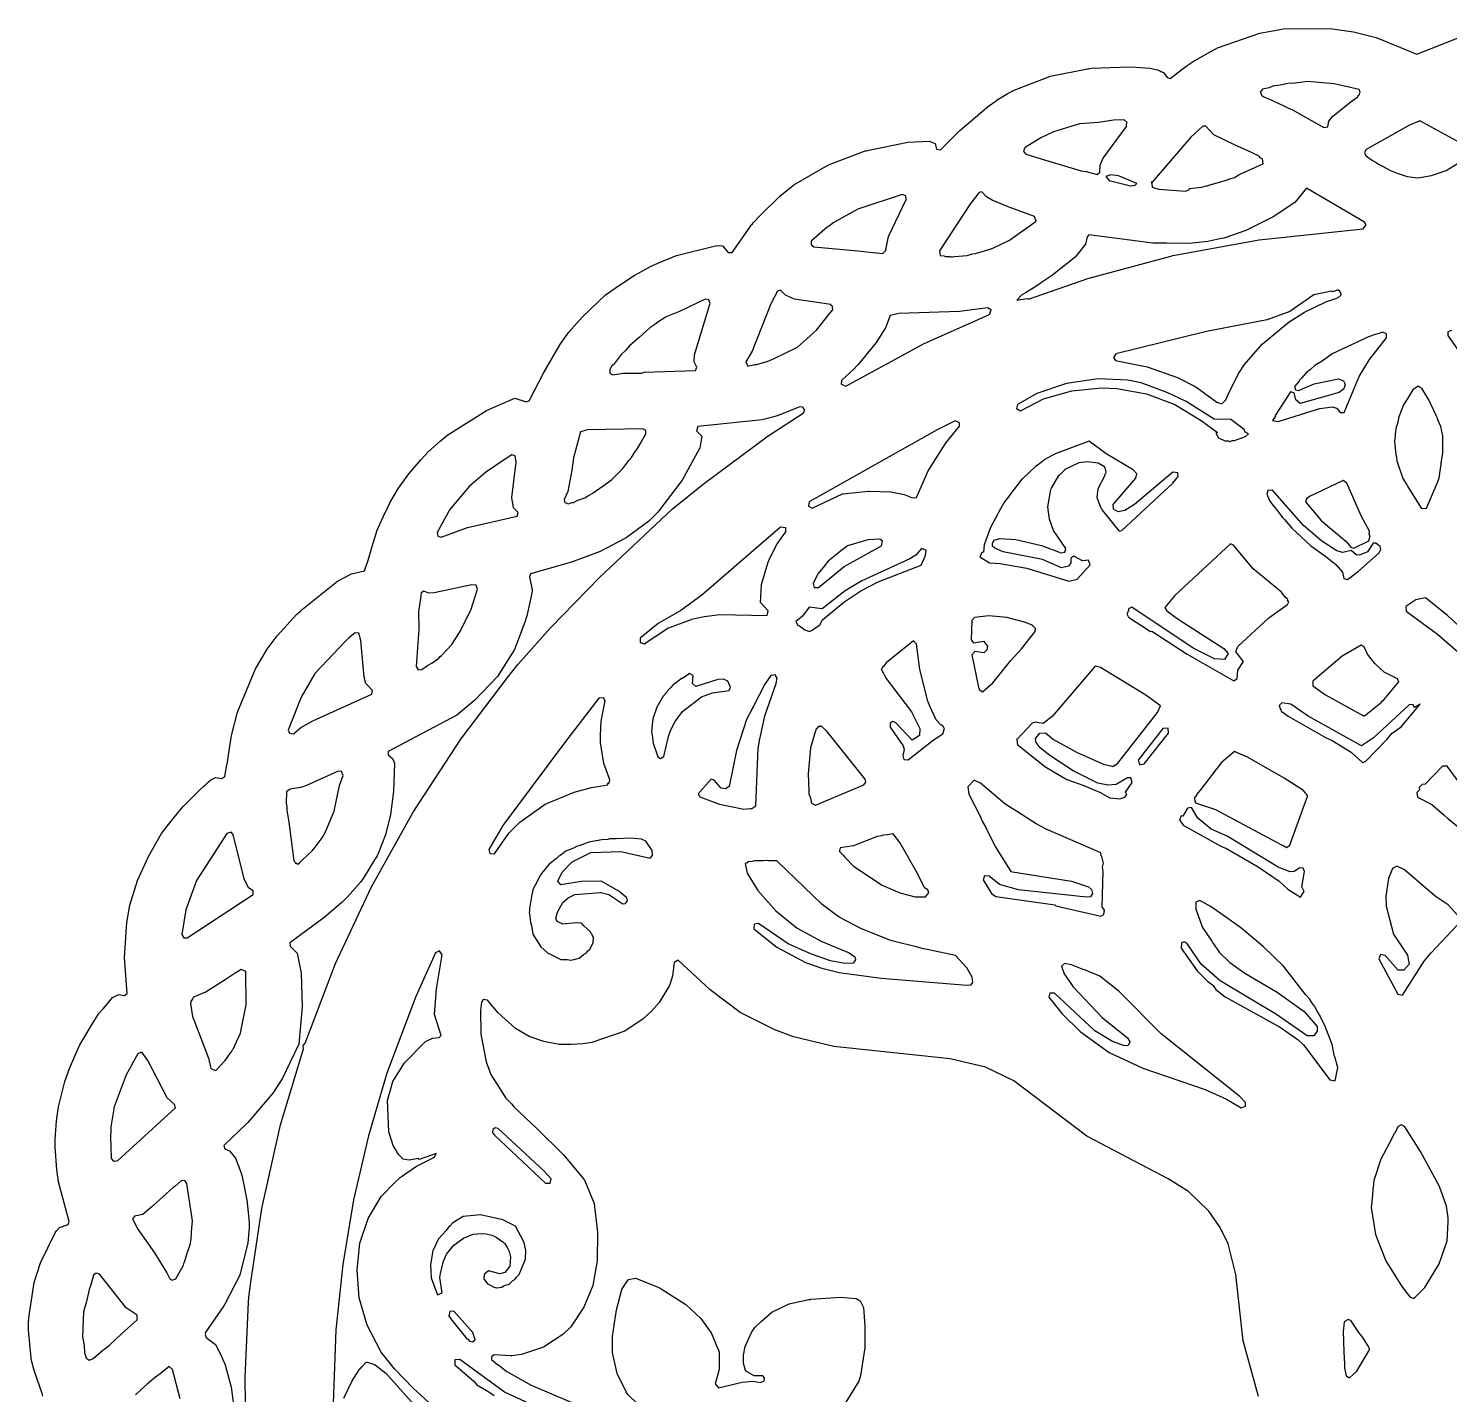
# Model space of a CAD drawing. Header units: millimetres. Extents: x 0 to 300, y 0 to 299.
# Drawn here: x 0.2 to 153.5, y 151.2 to 298.6 of the extents above; entities that cross this region are included whole.
import ezdxf

# ---------------------------------------------------------------- set-up
doc = ezdxf.new("R2010")
doc.units = ezdxf.units.MM
doc.layers.add('CUT', color=7, linetype='CONTINUOUS')

msp = doc.modelspace()

# ---------------------------------------------------------------- linework, layer by layer
at = {"layer": 'CUT'}
for points in [[(1.7195, 151.0506), (1.6188, 151.3221), (0.7783, 153.8035), (0.4612, 155.0435), (0.4429, 155.1746), (0.1652, 158.1714), (0.1523, 158.9682), (0.1722, 159.1555), (0.173, 159.1636), (0.1818, 159.2467), (0.2081, 159.494), (0.7866, 163.2987), (1.4714, 165.4168), (3.0428, 168.6766), (3.1845, 168.8739), (3.5114, 169.248), (4.4519, 169.5455), (4.5327, 169.8692), (3.3937, 174.1477), (3.2256, 175.4925), (3.0529, 177.8704), (3.0539, 178.7482), (3.1988, 180.7635), (3.3845, 182.2659), (4.0652, 184.9927), (4.578, 186.4102), (5.0498, 187.4835), (5.1253, 187.6553), (5.2318, 187.8977), (5.6681, 188.8904), (5.6954, 188.9436), (7.1258, 191.3588), (7.7617, 192.3127), (8.1362, 192.7549), (8.2099, 192.842), (8.4195, 193.0895), (8.9318, 193.6946), (9.2343, 194.0431), (9.895, 194.3666), (10.5047, 194.2621), (10.8071, 194.4751), (10.5029, 198.381), (10.7674, 202.1455), (11.1059, 204.0306), (11.9322, 206.6833), (13.0905, 209.2693), (14.5004, 211.7291), (15.1096, 212.5397), (15.711, 213.2726), (16.3043, 213.9958), (16.4994, 214.2336), (16.8571, 214.6696), (18.6547, 216.4658), (19.0743, 216.8419), (19.2262, 216.978), (19.5546, 217.2724), (19.8292, 217.5186), (20.3258, 217.7865), (21.0382, 217.6779), (21.3455, 217.8912), (21.5491, 219.1428), (21.5814, 219.2439), (21.837, 220.9123), (22.067, 222.3256), (22.7055, 224.8285), (24.6408, 229.5271), (25.8999, 231.6257), (26.991, 233.0758), (29.1257, 235.3941), (29.2327, 235.4966), (29.3286, 235.5883), (29.4975, 235.7501), (29.5515, 235.8018), (33.504, 238.9615), (34.9939, 239.7652), (36.4133, 240.0824), (36.6179, 240.736), (36.7314, 240.9756), (37.2026, 242.6036), (37.792, 244.4862), (38.0721, 245.1311), (38.691, 246.4449), (38.8526, 246.7878), (39.001, 247.1028), (39.1454, 247.4094), (40.0766, 249.0057), (41.209, 250.5569), (42.5197, 252.0859), (43.3061, 252.9431), (44.588, 254.0817), (45.4128, 254.7751), (49.5672, 257.3836), (50.7971, 257.9367), (52.6214, 258.6979), (53.8537, 258.3258), (54.1787, 258.4137), (55.7507, 261.4954), (57.5626, 264.5655), (58.1635, 265.4307), (58.183, 265.4559), (58.2013, 265.4795), (58.2065, 265.4861), (58.4663, 265.8211), (59.8946, 267.4531), (61.6179, 269.1121), (62.4292, 269.8537), (64.0184, 270.9925), (65.4962, 271.9434), (67.2581, 272.9292), (68.0625, 273.2736), (70.0819, 274.1133), (74.2763, 275.1566), (74.6887, 275.1834), (75.0479, 275.145), (75.669, 274.4266), (76.1006, 274.4142), (78.0167, 277.194), (78.1044, 277.3075), (78.1815, 277.4071), (78.2264, 277.4652), (78.3407, 277.613), (79.1454, 278.4688), (81.2095, 280.5117), (82.7495, 281.7374), (86.4604, 283.8954), (90.2674, 285.34), (90.4524, 285.3848), (90.4909, 285.3941), (90.5627, 285.4115), (90.8406, 285.4787), (95.0292, 286.3276), (97.3577, 286.4381), (97.3587, 286.4377), (97.3616, 286.4365), (97.4354, 286.4052), (97.977, 286.176), (98.1182, 285.5653), (98.5514, 285.4896), (100.6451, 287.5797), (103.7836, 290.2592), (103.9464, 290.3735), (104.3383, 290.6485), (104.4606, 290.7344), (104.7925, 290.9674), (105.8197, 291.5738), (106.3103, 291.8284), (106.324, 291.8355), (106.3687, 291.8586), (106.6835, 292.022), (110.441, 293.4607), (114.4232, 294.2405), (114.5055, 294.2542), (114.5341, 294.259), (114.6388, 294.2765), (114.8493, 294.3115), (118.9599, 294.463), (119.6751, 294.4296), (121.1575, 294.3148), (121.9657, 294.1399), (122.2293, 294.0234), (122.3447, 293.9724), (122.4185, 293.9397), (122.5338, 293.8888), (122.6273, 293.8353), (123.0079, 293.293), (123.3262, 293.2202), (125.0707, 294.519), (125.915, 295.0986), (128.4334, 296.5069), (133.0282, 298.1092), (135.5756, 298.5445), (140.6227, 298.6049), (143.1251, 298.2411), (145.5795, 297.6189), (149.9403, 295.8189), (154.5807, 297.655)], [(155.8141, 285.5974), (150.2905, 288.6232), (150.2538, 288.6086), (150.2466, 288.6124), (150.2039, 288.5887), (149.1518, 288.1694), (144.5054, 285.5527), (144.2947, 285.2173), (144.4253, 284.915), (144.4637, 284.8863), (144.4763, 284.8475), (144.8231, 284.6177), (145.2346, 284.3103), (145.5666, 284.1253), (145.8289, 283.9516), (146.2492, 283.7449), (147.1141, 283.2629), (147.5516, 283.1044), (147.7278, 283.0178), (147.9396, 282.9639), (148.9025, 282.6152), (150.0587, 282.4937), (151.5341, 282.7245), (153.131, 283.2842), (155.8713, 284.9724)], [(153.7139, 266.0286), (153.3081, 265.8647), (153.2898, 265.46), (155.958, 261.6703)], [(23.6987, 141.8024), (23.5476, 153.0484), (23.9034, 161.1856), (23.9408, 161.7061), (24.1384, 163.3534), (25.3324, 171.3029), (27.3601, 180.3261), (29.8467, 188.5245), (29.7843, 188.8726), (30.0262, 189.1153), (33.2746, 197.7051), (37.1682, 205.9753), (41.6478, 214.0584), (46.8106, 221.9245), (51.971, 228.7408), (53.0026, 230.0198), (56.4682, 233.9416), (61.763, 239.3572), (69.6472, 246.7628), (72.9531, 249.4447), (79.9751, 254.6655), (83.7621, 257.0926), (83.91, 257.4257), (83.7181, 257.7356), (83.389, 257.7661), (80.9503, 256.8079), (80.4478, 256.6727), (80.0218, 256.558), (79.7381, 256.4817), (79.3157, 256.368), (72.3689, 255.6601), (72.2464, 255.2066), (72.8191, 254.626), (72.5844, 253.3261), (72.5718, 253.2982), (72.5706, 253.2956), (72.5693, 253.2927), (72.5596, 253.2714), (70.6936, 249.8743), (68.064, 246.4248), (67.1104, 245.4415), (64.6364, 243.6339), (61.8537, 242.1626), (58.744, 241.0023), (54.3377, 239.7645), (54.2201, 239.4554), (54.5162, 238.018), (54.4686, 237.6695), (53.9806, 235.3699), (53.9806, 235.3698), (53.9799, 235.3675), (53.9684, 235.3315), (53.7165, 234.5379), (52.5976, 231.6031), (50.7582, 228.6959), (48.3048, 226.1213), (46.3852, 224.5134), (38.9692, 220.5991), (38.9812, 220.226), (39.4275, 219.8395), (39.6568, 219.3235), (39.5352, 216.2732), (39.2245, 213.8099), (38.6718, 211.6107), (37.9022, 209.5892), (37.7661, 209.3387), (37.5084, 208.9161), (36.9864, 208.0604), (36.6312, 207.4782), (36.2793, 206.9012), (35.9818, 206.5), (34.6039, 204.949), (33.9818, 204.3016), (32.0356, 202.633), (28.3508, 199.9378), (28.4098, 199.5816), (29.1578, 198.8197), (29.5888, 196.6668), (29.6808, 193.0338), (29.3459, 189.0061), (27.5141, 185.2745), (26.5168, 183.7172), (24.0287, 180.81), (23.8131, 180.5777), (23.7141, 180.4711), (23.6731, 180.4269), (23.6465, 180.3984), (21.2539, 178.072), (21.34, 177.7132), (21.8495, 177.5045), (22.48, 176.7177), (23.0596, 175.2037), (23.2064, 174.7252), (23.7187, 172.2002), (23.7371, 172.0119), (23.7444, 171.937), (23.7823, 171.5508), (23.9531, 169.8066), (23.9624, 169.5306), (23.9528, 169.214), (23.8408, 167.6004), (22.9773, 164.1085), (21.3771, 161.0276), (21.2241, 160.7879), (19.2326, 157.8901), (19.2749, 157.7345), (19.2182, 157.6458), (19.3323, 157.375), (20.3245, 156.626), (20.8834, 155.5626), (21.3819, 154.431), (22.0302, 152.0258), (22.2674, 150.1045)], [(158.2564, 230.7088), (153.2692, 235.2728), (150.8945, 237.1812), (149.8634, 236.9668), (148.7633, 236.2506), (148.7958, 235.7216), (152.1865, 233.2602), (156.7898, 229.2627)], [(154.3554, 202.9304), (153.3391, 204.0626), (151.9493, 204.9738), (148.6188, 207.8262), (147.7969, 208.2341), (147.3184, 207.9538), (146.9012, 206.9078), (146.6118, 204.9707), (146.6441, 203.8901), (147.4578, 200.8951), (148.9508, 198.629), (149.1382, 197.6654), (148.5568, 197.0024), (147.9301, 196.9887), (146.5508, 198.6006), (146.0331, 198.7023), (145.8722, 198.2305), (147.9129, 194.4204), (148.396, 194.2905), (150.7312, 197.9701), (151.4541, 198.8242), (154.3199, 201.8409)], [(43.7012, 150.0427), (41.6595, 151.9008), (39.6457, 153.9767), (38.2258, 155.7887), (36.7031, 158.7146), (35.855, 161.6579), (35.6097, 164.6305), (35.9254, 167.5452), (36.8075, 170.2163), (38.2018, 172.5842), (39.6742, 174.0869), (40.2662, 174.615), (40.3438, 174.6843), (40.4046, 174.7386), (40.5031, 174.8264), (42.0324, 175.8623), (43.9511, 176.8106), (44.1324, 177.2338), (42.3169, 176.569), (42.2558, 176.672), (41.2216, 176.5099), (40.5852, 176.6274), (40.1225, 177.0774), (39.4912, 178.0989), (39.0254, 179.5764), (38.9042, 182.9511), (39.4872, 184.9731), (40.7423, 187.0185), (42.9966, 189.3028), (43.7454, 189.6792), (44.4728, 189.7499), (44.6794, 189.9706), (43.9829, 192.2051), (44.1672, 194.9835), (44.7965, 198.6714), (44.5006, 199.0979), (44.0578, 198.8874), (41.9399, 194.1765), (38.8345, 185.886), (36.8419, 179.1262), (35.242, 172.2162), (34.0644, 165.2458), (33.3093, 158.2146), (33.0125, 149.2606)], [(132.862, 151.0151), (131.2273, 157.0155), (130.4108, 164.1806), (129.5984, 167.4741), (128.7252, 169.2493), (127.5004, 171.0161), (125.3089, 173.1244), (123.1334, 174.4851), (114.3433, 179.0765), (106.4921, 185.0544), (103.4231, 186.5201), (99.6184, 187.427), (87.063, 188.7545), (82.6878, 189.826), (80.6758, 190.5591), (76.958, 192.4517), (73.6933, 194.8699), (70.251, 198.0832), (69.8144, 197.8344), (69.639, 196.3523), (69.3137, 195.3559), (68.1942, 193.51), (67.3935, 192.5807), (66.4993, 191.7513), (64.5113, 190.4083), (60.9505, 189.1804), (59.9608, 189.0605), (58.7082, 188.9755), (57.4125, 188.9962), (55.747, 189.3045), (54.1979, 189.8503), (52.6954, 190.7136), (50.8228, 192.405), (49.6774, 193.7617), (49.2211, 193.8288), (49.0219, 193.5646), (48.9379, 192.6779), (48.9696, 190.1104), (49.5273, 187.1135), (50.0378, 185.7572), (51.6594, 183.1809), (52.2724, 182.5801), (52.5522, 182.2301), (54.96, 179.9454), (57.9247, 177.039), (60.0498, 174.4775), (60.0533, 174.4719), (60.063, 174.4564), (60.0786, 174.4317), (60.1779, 174.274), (61.2045, 171.811), (61.5432, 168.7075), (61.5131, 165.6257), (61.0575, 162.9939), (60.0869, 160.6414), (58.6687, 158.5288), (57.8205, 157.6803), (55.7443, 156.326), (53.366, 155.5305), (52.3116, 155.3948), (52.3014, 155.3939), (52.2903, 155.3929), (52.2701, 155.3911), (52.1621, 155.3813), (50.4022, 155.499), (50.1291, 155.2985), (50.1022, 154.9964), (50.5151, 154.6792), (50.5381, 154.603), (50.8977, 154.3852), (51.7848, 153.7036), (54.4038, 152.2456), (60.4577, 149.6416)], [(65.9037, 150.1631), (64.8114, 151.2174), (64.6427, 151.5024), (63.6757, 153.4906), (63.1812, 155.7681), (63.1805, 157.4605), (63.6073, 160.3522), (64.1669, 162.5431), (64.4588, 163.0175), (64.8847, 163.6165), (65.6592, 163.7703), (68.0999, 162.7968), (68.4203, 162.6216), (71.0902, 160.9354), (72.7149, 159.4055), (73.8079, 157.8703), (74.2124, 156.9264), (74.3361, 156.6377), (74.433, 156.4115), (74.6034, 156.014), (74.6829, 155.8059), (74.6903, 153.925), (74.262, 152.3577), (74.6254, 151.9489), (77.1621, 152.5607), (78.3649, 152.6693), (79.1355, 152.5043), (79.5444, 152.6897), (79.5908, 153.0187), (79.4014, 153.2478), (78.4441, 153.2244), (77.707, 153.6541), (77.5336, 153.7846), (77.5154, 153.8226), (77.3232, 154.6115), (77.293, 155.4725), (77.4963, 156.4107), (78.2156, 157.989), (78.5459, 158.4357), (79.2114, 159.0968), (80.3731, 160.0996), (82.225, 160.9967), (82.6991, 161.1202), (84.3434, 161.4629), (84.4719, 161.4784), (84.5056, 161.4824), (84.5268, 161.4849), (84.5654, 161.4896), (87.8024, 161.7241), (89.4696, 161.5858), (89.882, 161.3436), (90.2596, 160.6065), (90.4099, 158.6422), (90.4089, 156.2641), (89.9376, 153.2776), (89.7527, 152.6482), (88.351, 150.4005)], [(60.4302, 147.3848), (51.5074, 151.4704), (46.688, 155.0128), (46.1717, 154.9546), (46.1713, 154.4351), (47.9898, 152.8452), (48.1914, 152.6992), (48.546, 152.2641), (49.8269, 151.5149), (50.3935, 151.1046)], [(16.5315, 150.7429), (15.7055, 153.9343), (15.3328, 154.2258), (14.3731, 153.4683), (13.876, 153.0918), (13.6939, 152.9322), (12.9485, 152.3438), (12.2547, 151.6706), (11.6949, 151.1799)], [(34.1673, 150.8271), (35.0866, 152.7042), (35.8369, 153.8817), (35.8484, 153.8946), (35.8576, 153.905), (35.9143, 153.9684), (36.1554, 154.2384), (36.5923, 154.6926), (36.6972, 154.7271), (37.3893, 154.4785), (37.441, 154.4599), (37.5023, 154.4379), (37.5517, 154.4201), (38.7233, 153.5265), (41.7882, 150.0983)]]:
    msp.add_lwpolyline(points, dxfattribs=at)
for points in [[(143.6418, 291.3566), (143.7352, 291.4322), (143.853, 291.7395), (143.7253, 292.0037), (141.0288, 292.6276), (138.1552, 292.8619), (136.8441, 292.6864), (136.0446, 292.656), (135.1971, 292.466), (134.4181, 292.3618), (134.0387, 292.2064), (133.295, 292.0398), (133.065, 291.7184), (133.266, 291.3414), (133.2737, 291.3379), (133.2804, 291.3085), (134.3023, 290.8603), (135.0766, 290.5009), (135.6206, 290.2483), (136.0542, 290.047), (136.5467, 289.8184), (139.9181, 287.933), (140.3514, 287.9943), (140.4724, 288.5816), (140.8756, 289.1168), (142.8695, 290.7313), (143.5795, 291.2367)], [(113.5585, 288.3272), (110.7404, 287.4464), (109.3911, 286.7896), (107.7093, 285.7474), (107.7017, 285.7257), (107.6375, 285.6898), (107.512, 285.3432), (107.7666, 285.0322), (110.7157, 284.1485), (110.8191, 284.1158), (110.8757, 284.1005), (113.7362, 283.2433), (114.2862, 283.1802), (115.4663, 282.8617), (115.7515, 283.1015), (115.7832, 283.8356), (116.1161, 284.6056), (118.6269, 288.0273), (118.6399, 288.3192), (118.696, 288.4465), (118.3714, 288.741), (117.2339, 288.6923), (115.6274, 288.4583)], [(121.3646, 281.9198), (121.3846, 281.4626), (122.1229, 281.2558), (122.5975, 281.2392), (122.6391, 281.2242), (124.997, 281.0428), (125.4202, 281.2242), (125.4202, 281.3373), (126.7223, 281.4633), (127.2736, 281.6208), (127.374, 281.6354), (127.5011, 281.6858), (129.4139, 282.232), (129.6361, 282.3311), (130.2872, 282.524), (130.8453, 282.8704), (133.3926, 284.0066), (133.2977, 284.5497), (133.0707, 284.6612), (132.9566, 284.8056), (131.5813, 285.4812), (130.3434, 286.0004), (128.0687, 287.1173), (127.191, 288.0614), (126.8619, 288.0512), (125.5904, 286.8698), (121.3968, 282.0277), (121.309, 282.0101)], [(116.4118, 282.6147), (116.7443, 282.1915), (119.072, 281.6172), (119.5557, 281.6776), (119.737, 281.8892), (117.7721, 282.7054), (116.9559, 282.7961)], [(86.3467, 277.1698), (84.6202, 275.6405), (84.6053, 275.2736), (84.9018, 275.057), (89.6525, 274.5951), (91.5838, 274.3928), (91.6611, 274.3998), (92.3481, 274.333), (92.6832, 274.6756), (92.676, 274.7265), (92.6796, 274.7311), (92.9455, 276.146), (94.8695, 280.1413), (94.8108, 280.5379), (94.4335, 280.6733), (89.6585, 279.1152), (86.9833, 277.6242), (86.7037, 277.3805)], [(98.9948, 274.0523), (99.0155, 274.0064), (99.5715, 273.9813), (99.684, 273.9674), (99.7519, 273.9731), (99.8527, 273.9686), (100.0725, 274.0001), (101.4327, 274.1144), (102.0286, 274.2806), (102.3299, 274.3238), (103.927, 274.7944), (103.9804, 274.8246), (104.2036, 274.8868), (106.0068, 275.7588), (108.8912, 277.7993), (108.7218, 278.3297), (105.8658, 279.3513), (104.1385, 280.059), (103.5202, 280.4287), (103.0369, 280.9602), (102.7526, 280.8939), (101.7923, 279.7004), (98.4444, 274.6191), (98.5384, 274.1085)], [(136.7901, 279.8118), (134.4513, 278.2661), (131.4995, 276.804), (129.3652, 276.0382), (129.1169, 275.9834), (128.9317, 275.9426), (128.7129, 275.8943), (127.4102, 275.607), (125.3791, 275.416), (122.9854, 275.4342), (122.5855, 275.4372), (122.2726, 275.4396), (121.4606, 275.4458), (114.5829, 276.3274), (114.371, 276.1057), (114.2251, 275.3284), (113.0992, 273.9277), (110.6899, 272.005), (110.6389, 271.9708), (109.5674, 271.2507), (109.1628, 270.9788), (108.5774, 270.5853), (107.7358, 270.0771), (107.7314, 270.0656), (107.3428, 269.8578), (106.7987, 269.2834), (107.9208, 269.4594), (108.052, 269.3787), (114.4599, 271.6344), (123.4071, 274.0422), (123.5139, 274.067), (123.5156, 274.0674), (123.5157, 274.0674), (123.6476, 274.0981), (132.9331, 275.8111), (144.163, 276.9916), (144.4924, 277.4294), (144.3133, 277.7076), (138.0674, 281.376)], [(77.5672, 262.629), (77.7691, 262.1502), (78.5201, 262.331), (78.7224, 262.329), (79.206, 262.4962), (79.8686, 262.6558), (80.3792, 262.9021), (80.6042, 262.9799), (81.7959, 263.5853), (83.1331, 264.2303), (85.194, 266.0541), (86.5038, 267.736), (86.9319, 268.228), (86.9303, 268.2836), (86.9616, 268.3238), (86.9271, 268.3966), (86.9197, 268.6528), (86.7813, 268.7038), (86.7203, 268.8322), (82.8075, 269.3819), (81.8267, 269.8092), (81.2816, 270.3724), (80.9657, 270.2532), (80.307, 268.9695), (80.256, 268.8995), (78.2565, 263.7755)], [(128.387, 258.2883), (128.9151, 258.1098), (129.2326, 258.4267), (129.3635, 258.5369), (129.7208, 259.361), (130.7547, 261.4085), (131.3625, 262.3316), (133.2709, 264.5514), (136.1993, 266.9573), (137.844, 267.9914), (140.152, 269.1203), (141.442, 269.5253), (141.8048, 269.8578), (141.7745, 270.1299), (141.5025, 270.4019), (140.8676, 270.1903), (140.8573, 270.184), (140.772, 270.2508), (138.8346, 269.8727), (136.2623, 268.0769), (133.7922, 267.1773), (127.2725, 265.9026), (117.472, 263.4816), (117.2361, 263.1185), (117.4461, 262.7773), (120.8556, 262.0783), (124.1325, 260.9558), (126.1177, 259.9496)], [(67.7359, 266.6465), (67.1883, 266.3141), (66.058, 265.2511), (65.0076, 264.3775), (64.5663, 263.8481), (64.1133, 263.4221), (63.2346, 262.2781), (63.147, 262.2701), (62.9051, 261.8771), (62.9111, 261.857), (62.8768, 261.8123), (62.8891, 261.4084), (63.2142, 261.2305), (64.311, 261.4237), (66.2909, 261.4237), (66.5968, 261.5257), (72.1308, 261.7167), (72.2843, 262.0572), (71.9822, 262.6441), (72.0123, 263.38), (73.6948, 268.947), (73.5714, 269.3255), (73.18, 269.3984), (70.4184, 268.0722), (68.957, 267.4769), (68.0532, 266.9104)], [(92.6358, 266.3059), (91.6359, 264.708), (90.0318, 262.7697), (89.6379, 262.3224), (89.5704, 262.2457), (89.5259, 262.1952), (89.2589, 261.8919), (87.8858, 260.625), (87.8286, 260.228), (88.3393, 260.0193), (96.8071, 264.5976), (103.8638, 267.7482), (104.0393, 268.2142), (103.6522, 268.4765), (100.624, 268.0468), (94.0812, 267.8352), (93.1311, 267.6484)], [(140.8676, 257.7659), (141.2791, 257.6412), (141.6897, 257.1533), (142.1215, 257.1624), (143.735, 261.0378), (144.8437, 262.8833), (146.7024, 265.2323), (146.6972, 265.6654), (146.2951, 265.8265), (145.7455, 265.6562), (145.5905, 265.6269), (145.4551, 265.5662), (144.7329, 265.3424), (140.8316, 263.5144), (139.7393, 262.7139), (138.9475, 262.2364), (138.4979, 261.8042), (138.0349, 261.4649), (137.5153, 260.8597), (137.2481, 260.6029), (137.25, 260.5507), (136.743, 259.9602), (136.8799, 259.6163), (137.205, 259.5325), (138.8907, 260.2692), (141.516, 260.8131), (142.0444, 260.5995), (142.2264, 260.2357), (142.0642, 259.7278), (141.575, 259.3262), (137.3705, 258.1303), (136.9132, 258.5272), (136.7368, 259.2768), (136.3094, 259.3806), (134.6881, 256.8594), (134.695, 256.788), (134.3682, 256.3149), (135.0031, 256.1939), (139.1485, 257.4911), (139.4842, 257.5893)], [(117.597, 259.7564), (120.7728, 259.1818), (123.8313, 258.0232), (126.6771, 256.3136), (128.4345, 255.0121), (128.2618, 254.9545), (128.5641, 254.4406), (129.2594, 254.1081), (129.6399, 254.1193), (129.7437, 254.0425), (130.0761, 254.1321), (130.2872, 254.1383), (131.4662, 254.5615), (131.7987, 254.8638), (131.4329, 255.038), (131.3392, 255.3167), (129.8968, 256.3962), (128.1073, 256.4592), (125.065, 258.3575), (123.108, 259.2921), (120.2165, 260.3674), (118.7759, 260.6737), (115.565, 260.791), (112.156, 260.2856), (108.9591, 259.2136), (106.8749, 258.0458), (106.7605, 257.5972), (107.193, 257.3604), (109.6836, 258.6256), (112.7449, 259.5135), (115.9255, 259.8177)], [(152.0628, 249.3552), (152.1972, 249.6132), (152.2203, 249.723), (152.3684, 250.0687), (152.5186, 251.1376), (152.5977, 251.5126), (152.6004, 251.7192), (152.7481, 252.7702), (152.752, 254.6621), (152.5632, 255.6551), (152.2409, 256.3708), (152.186, 256.5482), (152.0289, 256.8416), (151.2615, 258.5456), (150.5249, 259.7186), (150.104, 260.0023), (149.5269, 259.6261), (149.0243, 258.8007), (148.9845, 258.741), (148.9729, 258.7163), (148.5338, 257.9952), (148.014, 256.7117), (147.855, 255.9864), (147.6912, 255.4405), (147.6528, 255.0635), (147.606, 254.8503), (147.6157, 254.6996), (147.5477, 254.0314), (147.6904, 252.6305), (147.7653, 252.3724), (147.7923, 251.9518), (148.4456, 250.0626), (148.8853, 249.3525), (148.9495, 249.2071), (149.6047, 248.1908), (150.4581, 246.8125), (150.9882, 246.8462)], [(92.0424, 248.6554), (93.2042, 248.6022), (94.634, 248.3271), (95.5358, 247.9469), (95.9889, 247.9937), (97.2183, 250.8626), (99.1877, 253.9226), (100.6119, 255.684), (100.6292, 256.0504), (100.1466, 256.2511), (98.1964, 255.2857), (84.3966, 247.529), (84.3033, 247.0688), (84.72, 246.8524), (87.9897, 248.4), (90.8051, 248.6765), (90.9161, 248.6816)], [(58.7798, 250.9499), (58.3615, 248.6601), (57.9481, 247.784), (58.0233, 247.4648), (58.4272, 247.3279), (58.7699, 247.4525), (58.9667, 247.4753), (59.4474, 247.6988), (60.1866, 247.9675), (60.5778, 248.2243), (60.9827, 248.4125), (62.2766, 249.3394), (62.3944, 249.4168), (62.4176, 249.4405), (63.0521, 249.895), (64.2944, 251.1403), (64.9324, 252.0068), (65.2302, 252.3107), (65.5905, 252.9007), (65.8652, 253.2739), (66.2499, 253.9805), (66.7827, 254.8529), (66.7617, 255.2167), (66.4494, 255.4044), (60.4595, 255.2887), (59.708, 255.0653), (58.9711, 252.2604)], [(110.4723, 248.846), (110.5333, 249.0028), (111.3331, 250.3542), (111.4468, 250.4673), (111.5034, 250.5237), (111.5403, 250.5605), (112.009, 251.0273), (112.0221, 251.0398), (113.5183, 251.7624), (114.4167, 251.8675), (115.5839, 251.7336), (116.264, 251.3474), (116.414, 250.7341), (116.3586, 250.5954), (116.3214, 250.5023), (116.3081, 250.4687), (116.2107, 250.2248), (115.5243, 248.9308), (115.4242, 247.981), (115.5345, 247.7217), (115.5337, 247.7034), (115.8554, 246.8757), (115.9166, 246.8232), (115.9987, 246.6302), (117.8562, 244.3584), (118.1385, 244.4488), (123.6345, 249.5359), (124.2069, 250.2465), (124.1789, 250.6426), (123.6417, 250.7454), (119.5055, 247.2331), (118.4574, 246.5834), (117.7207, 246.4329), (117.2345, 246.7376), (117.2065, 247.2409), (119.621, 250.0811), (119.7453, 250.5354), (119.3595, 250.9736), (116.4288, 252.7066), (114.602, 254.0625), (110.9382, 252.7252), (109.8095, 252.1141), (109.1115, 251.5074), (108.813, 251.3265), (107.3965, 250.0238), (107.3783, 250.0008), (107.3284, 249.9574), (106.875, 249.3655), (106.0282, 248.2965), (105.8882, 248.0769), (105.4575, 247.5146), (105.0488, 246.7611), (104.8599, 246.4651), (104.7559, 246.2212), (103.9628, 244.7592), (103.2775, 242.9021), (103.1845, 242.083), (103.02, 242.0766), (102.8084, 241.593), (103.8664, 240.9581), (104.9565, 240.8702), (107.8814, 240.3749), (112.4058, 238.9628), (113.3223, 239.1952), (114.7049, 240.732), (114.5266, 241.2331), (113.8776, 241.1793), (112.9398, 241.6569), (112.6327, 241.4569), (112.623, 240.9611), (112.3681, 240.5776), (111.6194, 240.4213), (109.567, 241.3041), (105.3271, 242.1246), (104.4186, 242.5271), (104.1865, 242.7529), (104.1743, 243.0826), (104.3605, 243.4034), (104.9387, 243.5816), (106.6991, 243.4646), (109.4682, 242.819), (111.5891, 242.0247), (111.9788, 242.1169), (112.0818, 242.504), (110.74, 244.4301), (110.3088, 245.6748), (110.158, 247.0072)], [(52.493, 246.8959), (52.3272, 248.0076), (52.7813, 251.8091), (52.6878, 252.5088), (52.2954, 252.5949), (51.4896, 252.0786), (49.4753, 250.6944), (47.7146, 249.1703), (45.5874, 246.6591), (45.5443, 246.5812), (45.4999, 246.53), (45.2135, 245.9832), (44.2432, 244.2294), (44.3224, 243.8394), (44.7027, 243.722), (47.5134, 244.7552), (52.8873, 245.9867), (52.9862, 246.3798)], [(146.0033, 242.7176), (145.5229, 243.0642), (145.2287, 243.0584), (144.6266, 242.1252), (143.7623, 241.7778), (143.4123, 241.8104), (142.8817, 242.2821), (141.9566, 242.0787), (141.3367, 242.2574), (139.692, 243.2931), (137.722, 244.9858), (134.3992, 248.7747), (133.8748, 248.7691), (133.7585, 248.3625), (134.0685, 247.6555), (134.2923, 247.3664), (134.3078, 247.3064), (134.9111, 246.5671), (135.5029, 245.8027), (135.6765, 245.6292), (136.4541, 244.6764), (138.5097, 242.7719), (140.1561, 241.6194), (141.2011, 240.7705), (141.9512, 239.9522), (142.0916, 239.2517), (142.4749, 239.1471), (143.6665, 240.0321), (145.8764, 242.0284), (146.0859, 242.3997)], [(142.8227, 242.6284), (143.1779, 242.544), (144.7784, 243.3218), (144.9113, 243.8455), (144.8318, 244.0255), (144.8514, 244.3527), (143.9893, 245.9332), (142.3968, 249.539), (142.0015, 249.8294), (138.3852, 248.1108), (138.0395, 247.8683), (137.9615, 247.5377), (139.6325, 245.5137), (142.3042, 243.2942)], [(71.6777, 234.8506), (71.7027, 234.8565), (73.0547, 235.174), (74.7418, 235.3637), (79.8626, 235.2774), (79.9796, 235.7623), (79.1453, 236.6818), (79.2369, 238.6206), (79.9464, 240.9068), (80.084, 241.2919), (80.9475, 242.9902), (81.8836, 244.3103), (81.8571, 244.7147), (81.3079, 244.8057), (72.7966, 237.4658), (70.5551, 235.7998), (68.1128, 234.3921), (66.1733, 232.8323), (66.1536, 232.3643), (66.5976, 232.215), (69.1268, 233.8893), (71.6656, 234.8478), (71.6664, 234.848)], [(84.731, 233.6728), (85.5472, 234.2471), (85.8187, 234.7902), (88.134, 236.7065), (89.9521, 237.9389), (91.847, 238.9159), (96.4827, 240.7132), (96.9591, 241.7296), (97.018, 242.3171), (96.5184, 242.489), (95.8977, 241.7635), (95.2639, 241.38), (90.0593, 238.989), (88.2797, 237.9309), (85.7847, 235.9909), (84.3865, 236.1586), (83.664, 235.1807), (82.9673, 234.6012), (83.1729, 234.2133), (83.3524, 234.1482), (83.9148, 233.703), (84.4287, 233.5519)], [(92.0112, 243.4972), (90.7382, 243.4421), (88.5132, 242.7759), (88.0334, 242.3952), (87.9384, 242.3585), (87.3587, 241.86), (86.4478, 241.1374), (86.2967, 240.9467), (86.2102, 240.8723), (86.0833, 240.6773), (85.3439, 239.7442), (84.8131, 238.7123), (84.9407, 238.3046), (85.3982, 238.2772), (88.1609, 240.5646), (92.2017, 242.7927), (92.3147, 243.2981)], [(121.2183, 233.5519), (121.37, 233.5687), (125.1705, 231.099), (130.2218, 228.2314), (130.5544, 228.4573), (130.6615, 229.3842), (131.2574, 230.289), (130.4244, 231.3296), (130.6491, 231.9336), (133.9903, 235.0116), (136.015, 236.456), (136.1478, 236.7541), (136.0165, 236.9224), (136.0549, 236.999), (135.7666, 237.2429), (135.3575, 237.7674), (132.2827, 240.2981), (130.1598, 242.8499), (129.8464, 242.981), (123.8524, 237.4304), (122.7839, 236.1376), (122.971, 235.7841), (124.2046, 234.8769), (129.1473, 231.6907), (129.5889, 231.1842), (129.2185, 230.532), (128.1111, 230.5807), (125.8392, 231.7321), (119.2243, 236.1488), (118.8307, 235.9753), (118.8391, 235.7566), (118.8302, 235.7586), (118.679, 235.4563), (118.8302, 235.0936)], [(44.5839, 230.8395), (44.7253, 230.9396), (45.8199, 232.1528), (46.7672, 233.6064), (47.9193, 235.9386), (48.597, 238.1187), (48.4491, 238.5278), (48.0008, 238.5733), (43.9276, 237.6982), (43.3511, 237.667), (42.8221, 237.8747), (42.5189, 237.7233), (42.4945, 237.3498), (42.256, 235.6468), (42.2619, 233.7811), (41.9999, 229.7616), (42.2023, 229.422), (42.5975, 229.4338), (43.1983, 229.859), (43.6678, 230.1099), (44.44, 230.6799)], [(101.9606, 231.0238), (102.6964, 227.3687), (102.732, 227.3456), (102.7329, 227.2995), (103.1061, 227.0227), (104.1996, 228.0161), (106.1411, 230.3954), (107.2956, 231.653), (108.7647, 233.5439), (108.8239, 233.8641), (108.5256, 234.136), (108.525, 234.1399), (108.5195, 234.1415), (108.3975, 234.2527), (107.6212, 234.5569), (105.7151, 235.0356), (103.7599, 235.2156), (102.2245, 235.0522), (101.9424, 234.731), (101.8715, 232.627), (102.1095, 232.3052), (103.1987, 232.4843), (103.6212, 231.9721), (103.5659, 231.5758), (103.2427, 231.2526), (102.2666, 231.3764)], [(37.2703, 227.1802), (36.5433, 227.9175), (36.373, 228.626), (36.0345, 232.5554), (35.8041, 233.3645), (35.4056, 233.4025), (34.7332, 232.8641), (34.3684, 232.4813), (34.2859, 232.4175), (32.4156, 230.4321), (31.0536, 229.0028), (29.5972, 226.472), (29.4409, 226.0763), (29.3644, 225.9465), (29.1919, 225.4459), (28.1846, 222.8962), (28.3373, 222.5566), (28.7411, 222.5148), (29.546, 223.1919), (30.8296, 223.8855), (37.2222, 226.7778)], [(98.8019, 222.4984), (99.0119, 223.0825), (98.8853, 223.2072), (98.8631, 223.2917), (98.6134, 223.4748), (98.0875, 223.9924), (97.4081, 225.4727), (97.2016, 226.0084), (96.3458, 229.4553), (95.9758, 232.2165), (95.639, 232.5294), (92.7158, 230.1734), (92.4032, 229.7784), (92.3145, 229.7113), (92.291, 229.6367), (92.1705, 229.4845), (92.6892, 228.4822), (95.4301, 224.8646), (96.3311, 223.0825), (96.2989, 222.3066), (95.5102, 221.8293), (93.7224, 223.731), (93.4338, 223.8168), (93.1477, 223.64), (93.1369, 223.2359), (94.5383, 221.2061), (94.643, 220.7968), (94.4828, 220.153), (94.6173, 219.715), (95.0754, 219.7071), (97.4475, 221.5638), (97.648, 221.7567), (97.6774, 221.7489)], [(146.1101, 225.8809), (146.2586, 226.0583), (146.3947, 226.1663), (148.0292, 228.1256), (147.8746, 228.4302), (146.4428, 229.1697), (145.4166, 230.097), (144.6182, 231.0854), (144.2842, 231.8871), (143.9537, 232.0646), (141.9178, 230.8645), (138.7365, 228.1815), (138.7412, 227.6644), (140.0977, 226.6898), (144.2028, 224.4265), (144.2445, 224.4596), (144.2959, 224.4291)], [(70.7316, 224.897), (72.7858, 226.4833), (73.9484, 226.923), (75.7604, 227.1653), (75.9191, 227.5389), (75.6095, 228.1894), (75.164, 228.4055), (74.5402, 228.3656), (72.1787, 227.602), (71.8019, 227.9354), (71.8605, 228.7896), (71.4824, 229.0082), (70.7966, 228.5208), (70.6882, 228.4988), (69.8318, 227.8478), (69.7891, 227.8048), (69.6906, 227.7348), (69.4449, 227.4583), (69.1542, 227.1656), (69.0582, 227.0229), (68.6482, 226.5614), (67.9653, 225.3913), (67.5272, 224.1333), (67.3851, 222.7756), (67.4716, 222.1186), (67.4739, 222.057), (67.4853, 222.0143), (67.5562, 221.4759), (68.0466, 220.0072), (68.368, 219.8409), (68.7075, 220.0424), (69.2069, 222.2165), (69.4571, 222.9318), (69.9226, 223.8391)], [(78.0897, 214.4167), (78.1318, 214.4419), (78.208, 214.4471), (78.6325, 214.7361), (78.8907, 220.9481), (79.0156, 221.6968), (79.0478, 221.8905), (79.0514, 221.9121), (79.0548, 221.932), (79.6005, 224.4459), (80.8444, 227.9465), (80.9219, 228.5157), (80.7177, 228.8497), (80.2565, 228.8054), (79.6139, 227.8702), (78.3753, 225.4682), (78.2821, 225.3199), (78.2437, 225.2129), (77.6433, 224.0486), (76.5632, 220.691), (75.7476, 216.8123), (75.3692, 216.5686), (74.8831, 216.6426), (74.148, 217.5018), (73.8304, 217.608), (72.42, 216.0184), (72.5818, 215.6885), (74.7036, 214.9178), (77.3332, 214.3876), (77.922, 214.4276)], [(114.0343, 216.9405), (115.9572, 216.083), (115.9583, 216.0791), (116.835, 215.5954), (117.9233, 215.4745), (118.4674, 215.6558), (118.679, 215.9581), (118.5217, 216.2203), (119.2403, 217.2585), (119.095, 217.7365), (118.7248, 217.7677), (117.5038, 217.021), (116.6305, 216.959), (115.5347, 217.1895), (112.8673, 218.5234), (110.3668, 220.169), (109.3199, 220.9725), (108.8777, 221.5797), (108.816, 222.0045), (109.2915, 222.5771), (109.8906, 222.595), (110.7474, 221.8928), (113.3023, 220.4684), (116.1329, 219.2159), (116.9481, 219.05), (117.108, 218.9896), (117.1338, 219.0122), (117.2209, 218.9945), (117.6893, 219.3196), (121.9752, 224.8054), (122.3047, 225.5373), (120.7236, 226.6871), (115.8088, 229.6425), (115.2481, 229.8156), (110.5938, 224.3541), (109.6242, 223.6221), (108.7794, 223.756), (108.4672, 223.6381), (106.8864, 221.9527), (106.7685, 221.9134), (106.7892, 221.8482), (106.8673, 221.3265), (107.0895, 221.1611), (109.8217, 218.9811), (112.2098, 217.5603), (114.0236, 216.9255)], [(59.0493, 216.2142), (60.9025, 216.6966), (62.6592, 217.0045), (62.6864, 217.161), (62.8021, 217.1911), (62.8768, 217.5194), (62.2508, 219.2843), (62.2498, 219.2886), (62.2497, 219.2887), (62.2491, 219.2911), (62.247, 219.2995), (61.8799, 221.5591), (61.891, 222.3492), (61.9319, 223.8549), (62.3727, 226.0581), (62.2156, 226.3951), (61.6897, 226.3383), (57.9918, 221.5117), (51.3573, 212.6154), (49.8383, 210.0171), (49.9504, 209.5716), (50.4397, 209.5636), (51.9992, 211.7833), (53.1675, 212.9565), (55.8937, 214.9223)], [(140.1119, 222.0948), (140.8142, 221.7707), (142.8836, 220.5194), (144.0989, 219.4053), (144.4064, 219.5243), (146.706, 221.8821), (147.304, 222.5534), (148.2739, 223.2435), (150.3295, 225.6921), (149.719, 225.3509), (149.5276, 225.6652), (149.1332, 225.6297), (145.2923, 222.0523), (143.9932, 221.2197), (138.2269, 224.4199), (136.3495, 225.7044), (135.4026, 225.8423), (135.0872, 225.5388), (135.2524, 225.1334), (135.2831, 225.1148), (135.3356, 224.9364), (136.0611, 224.3922)], [(86.2691, 222.829), (85.6574, 223.3763), (85.4789, 223.2531), (85.3405, 223.2609), (85.2445, 223.0913), (85.1462, 223.0234), (85.0817, 222.8035), (85.0302, 222.7126), (84.9848, 222.4735), (84.5483, 220.9856), (84.2772, 218.1791), (84.3639, 216.3411), (84.3578, 216.0266), (84.4947, 215.6886), (84.646, 215.0309), (85.0812, 214.7929), (90.2753, 217.0047), (90.5073, 217.2801), (90.4388, 217.5993)], [(119.9039, 219.6714), (120.0635, 219.1712), (120.5527, 219.2531), (123.1721, 222.581), (123.1136, 223.0968), (122.5674, 223.071)], [(135.8874, 210.2536), (136.2402, 210.495), (137.8233, 214.8847), (138.177, 215.7312), (138.1483, 215.7858), (138.17, 215.846), (138.0255, 216.02), (137.9938, 216.0803), (137.9525, 216.1079), (137.7283, 216.3779), (135.6461, 217.7156), (131.6802, 219.9993), (130.6865, 220.4143), (130.4686, 220.5372), (130.4435, 220.5157), (130.2983, 220.5763), (128.8286, 219.3691), (126.6028, 216.4428), (126.2002, 215.9582), (126.2097, 215.926), (125.9393, 215.5705), (126.0791, 215.0412), (128.2404, 214.3294), (135.3482, 210.541), (135.6608, 210.3711), (135.6635, 210.3729)], [(29.22, 208.4407), (29.3843, 208.5929), (29.3981, 208.5944), (29.713, 208.8973), (30.8081, 209.9116), (30.8857, 210.0255), (30.9869, 210.1228), (31.9687, 211.4159), (32.197, 211.9504), (32.2816, 212.0746), (32.3687, 212.3524), (33.1433, 214.1655), (33.7176, 216.9383), (34.1178, 218.0177), (33.9267, 218.4407), (33.5797, 218.4576), (30.4969, 217.0746), (30.221, 216.9598), (30.1493, 216.93), (30.0528, 216.8899), (29.8509, 216.8059), (29.4988, 216.7033), (28.3916, 216.5353), (28.0291, 216.2748), (28.004, 216.2675), (28.0041, 216.2568), (27.9822, 216.2411), (27.9601, 215.0216), (28.0163, 214.6084), (28.0187, 214.2755), (28.2368, 212.9857), (28.7672, 209.0819), (28.7586, 208.9307), (28.7975, 208.8584), (28.8116, 208.7552), (28.8827, 208.7005), (28.9652, 208.5474), (29.0671, 208.5584)], [(155.1081, 211.8421), (155.6605, 211.9011), (155.5635, 212.9995), (155.9069, 215.0071), (156.0227, 215.4183), (155.9881, 215.482), (156.0143, 215.6352), (155.9007, 216.4977), (155.627, 216.8048), (154.7373, 216.9668), (153.2353, 219.0189), (152.7318, 219.0089), (150.8574, 217.0822), (150.5189, 217.018), (150.2187, 216.6932), (150.241, 216.4487), (149.9707, 216.1709), (150.0361, 215.6533), (151.5837, 214.8794), (152.8825, 213.7601), (153.3223, 213.3282), (153.7671, 212.9977)], [(111.0006, 203.9569), (115.8676, 202.8384), (116.1699, 203.0198), (116.2606, 203.4733), (116.0023, 203.8392), (116.1111, 207.6904), (116.0583, 208.1041), (116.1374, 208.5498), (115.9835, 209.2496), (115.8994, 209.3496), (115.8596, 209.6618), (109.98, 212.2286), (108.8937, 212.7943), (106.7702, 214.1502), (106.2837, 214.4609), (106.0189, 214.6299), (105.5023, 214.9598), (102.8789, 217.1685), (102.1826, 217.5078), (101.5138, 216.7991), (101.6271, 215.9745), (102.8253, 213.6052), (103.0508, 213.0719), (103.4364, 212.3968), (104.4721, 210.3488), (106.1355, 207.6531), (106.147, 207.6513), (106.1492, 207.6474), (106.3195, 207.6237), (112.6998, 206.6049), (114.5268, 205.9793), (114.8413, 205.7217), (114.9538, 205.2727), (114.732, 204.9236), (114.3053, 204.8654), (106.9942, 205.6518), (104.9201, 206.2491), (103.8144, 207.1365), (103.3163, 207.1864), (103.1654, 206.7411), (104.0641, 205.2568), (104.5208, 204.9525), (110.8879, 204.0594)], [(137.5551, 205.9987), (137.8542, 207.6566), (137.6782, 208.0141), (137.35, 208.0598), (136.7114, 207.631), (136.282, 207.6163), (134.9849, 208.1), (129.4823, 211.4622), (127.7602, 212.2026), (126.3113, 213.4121), (125.6312, 214.5678), (125.2045, 214.4768), (124.7082, 213.632), (124.5436, 213.6607), (124.3622, 213.2072), (124.7552, 212.6631), (128.806, 210.3959), (129.4176, 210.1277), (132.8361, 208.1622), (135.1065, 206.5878), (136.0309, 205.7405), (137.4214, 204.8638), (137.8144, 205.4987)], [(23.4426, 206.8692), (22.2603, 211.6241), (22.0427, 211.8768), (21.5657, 211.7453), (18.2873, 206.6922), (17.133, 203.4941), (16.6964, 200.8371), (16.9107, 200.4963), (17.2798, 200.5059), (24.4151, 205.1801), (24.3947, 205.5429), (23.8916, 205.8877)], [(88.1952, 209.2253), (88.3081, 209.1369), (89.1748, 208.2193), (92.2582, 206.1637), (94.1627, 205.3475), (95.8253, 204.9243), (96.9438, 204.9243), (97.3066, 205.3475), (97.1857, 205.68), (96.8451, 205.8716), (96.0885, 207.4339), (94.1759, 210.7814), (93.4583, 211.7078), (92.8331, 211.5993), (92.3633, 211.5507), (92.1924, 211.4881), (91.7238, 211.4067), (89.1787, 210.4074), (87.7486, 210.1949), (87.6725, 209.9037), (87.7168, 209.8462), (87.6331, 209.8517), (88.0644, 209.395)], [(59.1359, 198.1917), (59.5731, 198.3117), (60.0469, 198.7022), (60.3754, 198.8863), (60.5134, 199.0866), (60.7101, 199.2487), (60.9755, 199.7578), (61.0904, 199.9247), (61.0783, 200.0273), (61.1173, 200.5381), (60.9902, 200.7738), (60.9806, 200.8547), (60.9021, 200.9371), (60.78, 201.1634), (60.0833, 201.7962), (59.9018, 201.9865), (59.8652, 201.9942), (59.7776, 202.0738), (59.2683, 202.1166), (59.2307, 202.1034), (57.8037, 201.9652), (57.1893, 202.2541), (57.073, 202.5702), (57.2202, 203.2744), (57.8119, 204.2967), (58.386, 204.8037), (59.1109, 205.164), (61.4558, 205.3564), (61.8237, 205.3866), (61.8368, 205.3877), (61.919, 205.3945), (62.7904, 205.1713), (64.2794, 204.174), (64.5795, 204.1976), (64.7832, 204.4651), (64.703, 204.7916), (63.8463, 205.5354), (61.9428, 206.5938), (59.7774, 206.5614), (57.5982, 206.2108), (57.2866, 206.6166), (57.7355, 207.579), (58.8332, 208.6995), (60.8322, 209.6985), (64.0835, 209.7876), (67.2438, 209.0678), (67.49, 209.3776), (67.4473, 209.9156), (66.7782, 210.9092), (66.3054, 211.1401), (65.1216, 211.2428), (63.583, 211.155), (62.8827, 211.1549), (62.6527, 211.102), (62.0178, 211.0657), (60.6237, 210.8013), (59.5916, 210.3981), (59.2892, 210.3286), (58.9693, 210.155), (58.1466, 209.8336), (57.5921, 209.4078), (57.3824, 209.2941), (57.133, 209.0554), (56.2872, 208.4059), (55.506, 207.4415), (55.093, 206.6802), (55.0813, 206.664), (55.0722, 206.6418), (54.5592, 205.6963), (54.4905, 205.23), (54.4647, 205.1673), (54.2029, 203.6608), (54.2222, 203.4093), (54.198, 203.245), (54.2679, 202.8116), (54.3183, 202.1541), (54.4298, 201.8093), (54.5781, 200.8906), (55.4516, 199.5035), (56.1419, 198.8653), (57.6019, 198.1495), (58.2721, 198.1479), (58.6723, 198.0645), (58.97, 198.1462), (59.0543, 198.146)], [(87.6316, 196.7536), (92.1498, 196.1257), (101.401, 195.3701), (101.8698, 195.4359), (102.0669, 195.6685), (101.9754, 196.2317), (101.4018, 197.2679), (100.1971, 198.5704), (97.1068, 199.2143), (96.9585, 199.2517), (96.722, 199.3114), (95.9546, 199.505), (93.5925, 200.1009), (93.1021, 200.25), (89.9699, 201.4962), (87.7175, 202.6823), (87.1013, 203.1177), (85.7949, 204.0773), (80.9065, 208.8085), (80.0132, 208.8033), (79.8743, 208.8255), (79.4459, 208.8), (78.4761, 208.7944), (78.253, 208.7291), (77.7879, 208.7014), (77.715, 208.5714), (77.4948, 208.5068), (77.7187, 207.4785), (78.8683, 205.6063), (80.8101, 203.4007), (83.1075, 201.545), (85.7736, 200.1031), (88.7163, 198.8889), (89.3357, 198.4383), (89.4034, 198.1155), (89.1355, 197.7676), (88.2339, 197.7036), (86.6816, 198.008), (84.6618, 198.7103), (82.139, 199.85), (78.9311, 202.0197), (78.4449, 201.9715), (78.4088, 201.4554), (80.9013, 199.4882), (84.0066, 197.8421), (85.7456, 197.2313)], [(128.067, 195.3129), (127.9898, 195.3415), (128.2618, 194.9182), (129.2896, 194.1323), (135.0635, 190.9279), (135.1003, 190.9176), (137.1466, 189.4693), (137.7234, 188.9335), (140.5653, 185.154), (141.1397, 185.0633), (141.442, 186.5144), (141.1095, 187.6631), (141.0656, 187.6832), (140.8148, 188.9654), (140.0291, 191.0449), (139.5141, 192.0071), (139.5248, 192.086), (139.2063, 192.5823), (138.9176, 193.1217), (138.5964, 193.5325), (138.3607, 193.8997), (137.9309, 194.3838), (135.5569, 197.4206), (133.37, 199.5478), (130.9319, 201.593), (127.7652, 203.8338), (126.5406, 204.5001), (126.1, 204.356), (126.1082, 203.9257), (126.0975, 203.905), (126.1092, 203.8683), (126.1145, 203.5899), (126.84, 201.5887), (127.8299, 200.115), (127.9009, 199.9949), (127.943, 199.9466), (128.6177, 198.9422), (129.7987, 197.8171), (131.3874, 196.675), (134.8831, 194.6359), (137.7849, 192.5545), (139.1879, 190.9151), (139.1887, 190.4287), (138.849, 189.9263), (138.1098, 189.9264), (134.8087, 192.2261), (128.7348, 195.8427), (126.6956, 197.6382), (125.1367, 199.9002), (124.8444, 200.0511), (124.5674, 199.9513), (124.5314, 199.3781), (126.2563, 196.9224), (127.4206, 195.7838)], [(17.623, 193.3734), (17.86, 191.9944), (18.0462, 191.5262), (18.0595, 191.458), (19.5673, 187.5045), (19.8209, 186.4042), (20.2981, 186.1845), (20.3213, 186.2106), (20.3603, 186.1939), (21.3977, 187.2638), (21.8786, 187.9607), (22.0814, 188.1886), (22.1775, 188.3938), (22.237, 188.4801), (22.3728, 188.8111), (23.0169, 190.187), (23.0929, 190.5663), (23.0966, 190.5752), (23.1018, 190.6109), (23.6357, 193.2756), (23.6161, 196.8636), (23.1013, 197.0588), (22.6185, 196.7524), (22.5796, 196.7378), (21.3765, 195.9643), (19.3268, 194.6637), (19.2424, 194.6237), (17.9605, 194.0763), (17.9127, 193.9923), (17.8975, 193.985), (17.856, 193.8926), (17.6542, 193.5379), (17.6671, 193.4717)], [(120.4036, 186.4134), (127.1308, 184.1194), (129.4243, 183.0662), (130.9975, 182.1564), (131.4831, 182.3345), (131.4684, 182.7296), (130.8548, 183.381), (122.3856, 190.1302), (117.8282, 194.7155), (115.7694, 196.3506), (114.282, 196.9534), (114.1203, 197.04), (113.9658, 197.0816), (112.7074, 197.5916), (111.9447, 197.7121), (111.618, 197.4341), (111.8911, 196.603), (112.8633, 195.194), (115.9994, 191.8785), (118.7441, 189.7074), (119.0085, 189.2847), (118.8202, 188.8905), (118.4022, 188.8538), (117.1255, 189.3097), (115.2178, 190.4438), (110.8739, 194.5107), (110.3769, 194.5287), (110.2507, 194.079), (111.681, 192.2973), (113.6281, 190.3823), (116.7478, 188.1242)], [(13.0471, 187.2711), (12.3995, 188.1521), (12.1163, 188.0302), (11.9966, 187.997), (11.9822, 187.9724), (11.9578, 187.9619), (11.4948, 187.1445), (11.3637, 186.9216), (11.3343, 186.861), (10.6822, 185.7097), (9.3886, 182.2541), (9.3781, 182.1902), (9.368, 182.1631), (9.3536, 182.0421), (9.0346, 180.1104), (9.0583, 179.5646), (9.0045, 179.1131), (9.0979, 176.6911), (9.3409, 176.4124), (9.415, 176.4262), (9.4426, 176.394), (9.8032, 176.4537), (16.009, 182.1647), (15.9209, 182.5236), (15.1081, 183.2408)], [(56.457, 174.0073), (56.5406, 174.4709), (55.7493, 175.3555), (50.851, 179.9021), (50.5215, 179.9754), (50.2767, 179.7983), (50.2319, 179.4994), (50.442, 179.2026), (55.9264, 174.0095)], [(146.0779, 176.6044), (145.3314, 174.3223), (145.2503, 173.509), (145.2215, 173.4115), (145.1731, 172.7336), (145.041, 171.4085), (145.4918, 168.4993), (145.5941, 168.2385), (145.5977, 168.2172), (145.6811, 168.0164), (146.6084, 165.65), (148.3571, 162.8719), (149.22, 161.775), (149.6278, 161.5731), (150.8184, 162.7786), (152.385, 165.3136), (153.2354, 167.7835), (153.3357, 169.867), (153.353, 170.1439), (153.3499, 170.1636), (153.355, 170.2697), (153.1684, 171.533), (152.4016, 173.648), (150.3555, 177.4372), (149.6662, 178.5007), (148.6791, 180.0918), (148.6314, 180.0973), (148.5721, 180.1888), (148.2726, 180.3179), (147.9576, 180.1444), (147.5591, 179.394), (147.4923, 179.3092), (147.2639, 178.8381)], [(13.537, 171.5525), (12.4945, 170.6328), (11.615, 170.4705), (11.3901, 170.1784), (11.9415, 169.0518), (13.7416, 166.4894), (15.0805, 164.364), (15.4106, 163.7001), (15.6724, 163.5474), (16.0438, 163.7133), (16.8765, 165.1813), (16.9666, 165.4626), (16.9965, 165.5101), (17.2558, 166.3649), (17.6291, 167.5297), (17.6384, 167.626), (17.7185, 167.8899), (17.7495, 168.775), (17.8622, 169.9399), (17.2277, 173.9886), (17.0229, 174.2946), (16.6219, 174.2739), (15.9723, 173.7009), (15.7808, 173.558), (13.5388, 171.5547)], [(45.2784, 166.3606), (46.0497, 167.323), (47.0852, 168.0909), (48.1553, 168.5173), (48.992, 168.5905), (49.5497, 168.5461), (49.5524, 168.5459), (49.554, 168.5458), (49.554, 168.5458), (50.1448, 168.3998), (50.6299, 168.1956), (51.3328, 167.6963), (51.4488, 167.5908), (51.4989, 167.5452), (51.504, 167.5406), (51.5046, 167.54), (51.7855, 167.1678), (51.7944, 167.147), (51.802, 167.1293), (51.8166, 167.0952), (52.0067, 166.6526), (52.1539, 166.0771), (52.1093, 165.0824), (51.5712, 164.3679), (51.0066, 164.2379), (49.7986, 164.5544), (49.3158, 164.1496), (49.2881, 163.7041), (49.6916, 163.1562), (50.1484, 162.9391), (50.2033, 162.8888), (50.4213, 162.8094), (50.6208, 162.7146), (50.6547, 162.7245), (50.6552, 162.7243), (51.2215, 162.8113), (51.4877, 162.9665), (52.0142, 163.1195), (52.4233, 163.512), (52.623, 163.6284), (52.7688, 163.8434), (53.1169, 164.1773), (53.7833, 165.8265), (53.8359, 166.753), (53.6463, 167.6097), (52.7083, 169.3755), (51.335, 170.0769), (48.9304, 170.6166), (47.0612, 170.4287), (45.9498, 169.7412), (45.6614, 169.4212), (45.5043, 169.3276), (45.2188, 168.9301), (44.3848, 168.0048), (43.7927, 166.7098), (43.5302, 165.2622), (43.6175, 163.8172), (44.2903, 161.9805), (44.8066, 162.1723), (44.5577, 163.8379), (44.6263, 164.2649), (44.951, 165.6002)], [(7.8714, 164.1784), (7.8193, 164.1838), (7.8071, 164.1999), (7.4562, 164.3153), (7.3508, 164.232), (7.3461, 164.2325), (7.3437, 164.2264), (7.1664, 164.0862), (6.8869, 163.0541), (6.6936, 162.558), (6.4034, 161.2685), (6.0984, 160.142), (6.0115, 158.4875), (6.0285, 158.2635), (5.9827, 157.4494), (6.1605, 156.5229), (6.2181, 155.7634), (6.3899, 155.1415), (6.4309, 155.1136), (6.4337, 155.0992), (6.5088, 155.0606), (6.6956, 154.9335), (6.7207, 154.9517), (6.7546, 154.9343), (7.1341, 155.0913), (8.1682, 155.9988), (8.8757, 156.5106), (10.1847, 157.7684), (11.8975, 159.2714), (11.8961, 159.4127), (11.92, 159.4357), (11.8951, 159.5037), (11.8922, 159.7863), (10.6859, 160.5663)], [(45.5081, 159.6654), (45.8498, 159.2538), (47.4605, 157.2439), (47.5288, 157.2318), (47.7483, 156.9674), (48.0743, 156.8916), (48.3547, 157.1315), (48.1087, 157.9223), (46.098, 160.1685), (45.6078, 160.2043)], [(142.0452, 156.8921), (142.092, 155.8135), (142.1377, 154.5073), (142.1514, 154.4443), (142.1666, 154.0928), (142.3471, 153.2283), (142.6793, 153.0052), (143.4661, 153.7316), (144.8981, 156.1288), (144.6537, 156.4931), (144.1487, 157.3635), (143.7001, 157.9148), (142.8335, 159.2068), (142.4741, 159.2983), (142.3422, 159.1775), (142.126, 159.0384), (142.0148, 158.0203), (142.0513, 156.9766)]]:
    msp.add_lwpolyline(points, close=True, dxfattribs=at)

doc.saveas('drawing.dxf')
